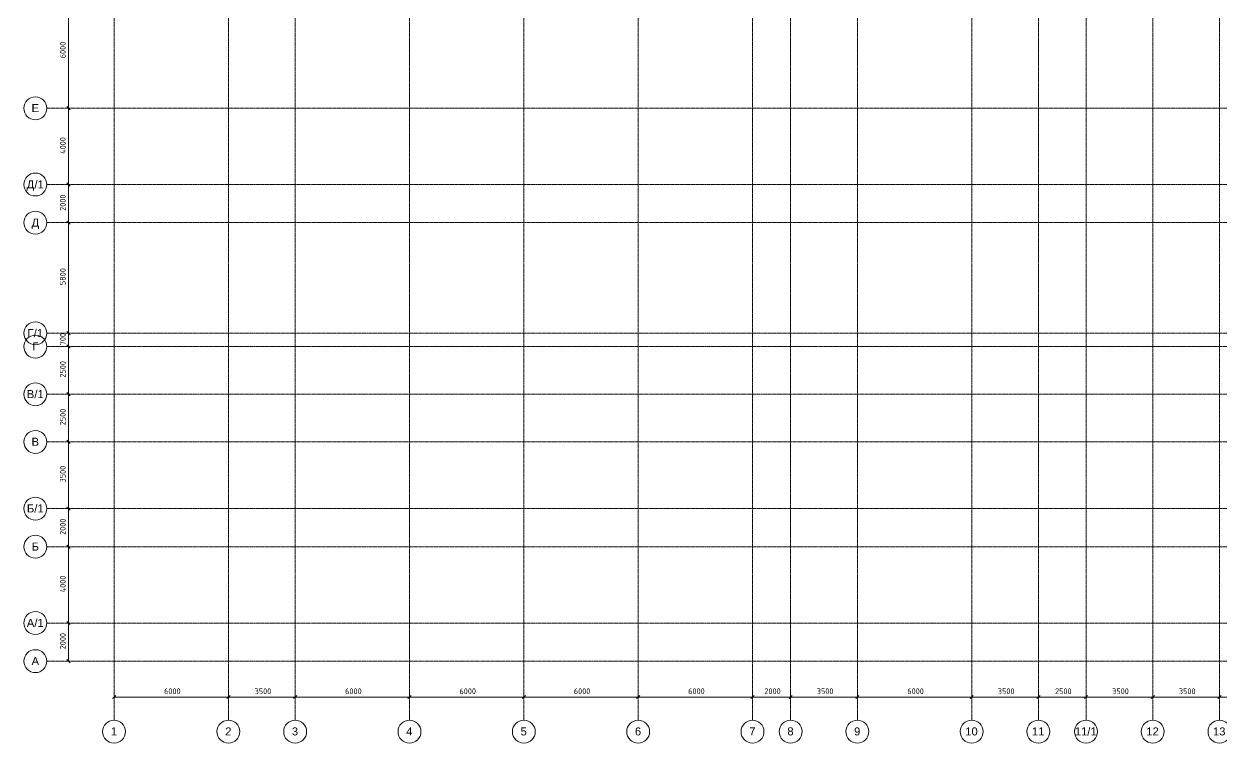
# Model space of a CAD drawing. Header units: millimetres. Extents: x -4730 to 98194, y -4296 to 93388.
# Drawn here: x -4730 to 58085, y -4296 to 33423 of the extents above; entities that cross this region are included whole.
import ezdxf

# ---------------------------------------------------------------- set-up
doc = ezdxf.new("R2010")
doc.units = ezdxf.units.MM
doc.linetypes.add('Линия сетки', pattern=[22.225, 12.7, -3.175, 3.175, -3.175])
for name, color, linetype, lineweight in [('Оси', 7, 'Continuous', 9), ('Размеры', 7, 'Continuous', 9), ('Размеры-120', 7, 'Continuous', 9)]:
    doc.layers.add(name, color=color, linetype=linetype, lineweight=lineweight)
doc.styles.add('Arial_1', font='arial.ttf', dxfattribs={"height": 420})
doc.styles.add('GOST Common_1', font='GOST_Common.ttf', dxfattribs={"width": 0.9, "height": 300})
doc.dimstyles.new('ADSK_Проверочный', dxfattribs={"dimscale": 304.8, "dimtxt": 301.714499, "dimasz": 0.556693, "dimexe": 0.590551, "dimexo": 0.590551, "dimgap": 0.19685, "dimtad": 1, "dimdec": 3, "dimrnd": 0.001, "dimdsep": 46, "dimtxsty": 'GOST Common_1', "dimblk1": 'OBLIQUE', "dimblk2": 'OBLIQUE', "dimsah": 1, "dimcen": 0.09, "dimazin": 0, "dimtfac": 1, "dimtdec": 4, "dimtix": 1, "dimtmove": 0, "dimatfit": 3, "dimfxl": 1, "dimtvp": 1, "dimtolj": 1, "dimtzin": 0, "dimarcsym": 2})

# ---------------------------------------------------------------- blocks, each defined once
blk = doc.blocks.new('Ось сетки - Заголовок сетки - Окружность 5 мм-1145995-4-й этаж')
at = {"layer": 'Оси'}
blk.add_circle((0, 0), 5, dxfattribs=at)
blk = doc.blocks.new('DIMBLOCK1-4-й этаж')
at = {"layer": 'Размеры-120'}
for p, q in [((0, -1881), (-85, -1966)), ((0, -1941), (0, -1701)), ((0, -1881), (85, -1797)), ((0, -1881), (6000, -1881)), ((0, -1881), (0, -1941)), ((6000, -1881), (5915, -1966)), ((6000, -1941), (6000, -1701)), ((6000, -1881), (6085, -1797)), ((6000, -1881), (6000, -1941))]:
    blk.add_line(p, q, dxfattribs=at)
at = {"layer": 'Размеры-120', "color": 0, "insert": (2622, -1429), "char_height": 300, "width": 908.21, "attachment_point": 1, "line_spacing_factor": 1.022761, "style": 'GOST Common_1'}
blk.add_mtext('6000', dxfattribs=at)
blk = doc.blocks.new('_Oblique')
at = {"color": 0, "linetype": 'ByBlock', "lineweight": -2}
blk.add_line((-0.5, -0.5), (0.5, 0.5), dxfattribs=at)
blk = doc.blocks.new('DIMBLOCK2-4-й этаж')
at = {"layer": 'Размеры-120'}
for p, q in [((6000, -1881), (5915, -1966)), ((6000, -1941), (6000, -1701)), ((6000, -1881), (6085, -1797)), ((6000, -1881), (9500, -1881)), ((6000, -1881), (6000, -1941)), ((9500, -1881), (9415, -1966)), ((9500, -1941), (9500, -1701)), ((9500, -1881), (9585, -1797)), ((9500, -1881), (9500, -1941))]:
    blk.add_line(p, q, dxfattribs=at)
at = {"layer": 'Размеры-120', "color": 0, "insert": (7372, -1429), "char_height": 300, "width": 908.21, "attachment_point": 1, "line_spacing_factor": 1.022761, "style": 'GOST Common_1'}
blk.add_mtext('3500', dxfattribs=at)
blk = doc.blocks.new('DIMBLOCK3-4-й этаж')
at = {"layer": 'Размеры-120'}
for p, q in [((9500, -1881), (9415, -1966)), ((9500, -1941), (9500, -1701)), ((9500, -1881), (9585, -1797)), ((9500, -1881), (15500, -1881)), ((9500, -1881), (9500, -1941)), ((15500, -1881), (15415, -1966)), ((15500, -1941), (15500, -1701)), ((15500, -1881), (15585, -1797)), ((15500, -1881), (15500, -1941))]:
    blk.add_line(p, q, dxfattribs=at)
at = {"layer": 'Размеры-120', "color": 0, "insert": (12122, -1429), "char_height": 300, "width": 908.21, "attachment_point": 1, "line_spacing_factor": 1.022761, "style": 'GOST Common_1'}
blk.add_mtext('6000', dxfattribs=at)
blk = doc.blocks.new('DIMBLOCK4-4-й этаж')
at = {"layer": 'Размеры-120'}
for p, q in [((15500, -1881), (15415, -1966)), ((15500, -1941), (15500, -1701)), ((15500, -1881), (15585, -1797)), ((15500, -1881), (21500, -1881)), ((15500, -1881), (15500, -1941)), ((21500, -1881), (21415, -1966)), ((21500, -1941), (21500, -1701)), ((21500, -1881), (21585, -1797)), ((21500, -1881), (21500, -1941))]:
    blk.add_line(p, q, dxfattribs=at)
at = {"layer": 'Размеры-120', "color": 0, "insert": (18122, -1429), "char_height": 300, "width": 908.21, "attachment_point": 1, "line_spacing_factor": 1.022761, "style": 'GOST Common_1'}
blk.add_mtext('6000', dxfattribs=at)
blk = doc.blocks.new('DIMBLOCK5-4-й этаж')
at = {"layer": 'Размеры-120'}
for p, q in [((21500, -1881), (21415, -1966)), ((21500, -1941), (21500, -1701)), ((21500, -1881), (21585, -1797)), ((21500, -1881), (27500, -1881)), ((21500, -1881), (21500, -1941)), ((27500, -1881), (27415, -1966)), ((27500, -1941), (27500, -1701)), ((27500, -1881), (27585, -1797)), ((27500, -1881), (27500, -1941))]:
    blk.add_line(p, q, dxfattribs=at)
at = {"layer": 'Размеры-120', "color": 0, "insert": (24122, -1429), "char_height": 300, "width": 908.21, "attachment_point": 1, "line_spacing_factor": 1.022761, "style": 'GOST Common_1'}
blk.add_mtext('6000', dxfattribs=at)
blk = doc.blocks.new('DIMBLOCK6-4-й этаж')
at = {"layer": 'Размеры-120'}
for p, q in [((27500, -1881), (27415, -1966)), ((27500, -1941), (27500, -1701)), ((27500, -1881), (27585, -1797)), ((27500, -1881), (33500, -1881)), ((27500, -1881), (27500, -1941)), ((33500, -1881), (33415, -1966)), ((33500, -1941), (33500, -1701)), ((33500, -1881), (33585, -1797)), ((33500, -1881), (33500, -1941))]:
    blk.add_line(p, q, dxfattribs=at)
at = {"layer": 'Размеры-120', "color": 0, "insert": (30122, -1429), "char_height": 300, "width": 908.21, "attachment_point": 1, "line_spacing_factor": 1.022761, "style": 'GOST Common_1'}
blk.add_mtext('6000', dxfattribs=at)
blk = doc.blocks.new('DIMBLOCK7-4-й этаж')
at = {"layer": 'Размеры-120'}
for p, q in [((33500, -1881), (33415, -1966)), ((33500, -1941), (33500, -1701)), ((33500, -1881), (33585, -1797)), ((33500, -1881), (35500, -1881)), ((33500, -1881), (33500, -1941)), ((35500, -1881), (35415, -1966)), ((35500, -1941), (35500, -1701)), ((35500, -1881), (35585, -1797)), ((35500, -1881), (35500, -1941))]:
    blk.add_line(p, q, dxfattribs=at)
at = {"layer": 'Размеры-120', "color": 0, "insert": (34122, -1429), "char_height": 300, "width": 908.21, "attachment_point": 1, "line_spacing_factor": 1.022761, "style": 'GOST Common_1'}
blk.add_mtext('2000', dxfattribs=at)
blk = doc.blocks.new('DIMBLOCK8-4-й этаж')
at = {"layer": 'Размеры-120'}
for p, q in [((35500, -1881), (35415, -1966)), ((35500, -1941), (35500, -1701)), ((35500, -1881), (35585, -1797)), ((35500, -1881), (39000, -1881)), ((35500, -1881), (35500, -1941)), ((39000, -1881), (38915, -1966)), ((39000, -1941), (39000, -1701)), ((39000, -1881), (39085, -1797)), ((39000, -1881), (39000, -1941))]:
    blk.add_line(p, q, dxfattribs=at)
at = {"layer": 'Размеры-120', "color": 0, "insert": (36872, -1429), "char_height": 300, "width": 908.21, "attachment_point": 1, "line_spacing_factor": 1.022761, "style": 'GOST Common_1'}
blk.add_mtext('3500', dxfattribs=at)
blk = doc.blocks.new('DIMBLOCK9-4-й этаж')
at = {"layer": 'Размеры-120'}
for p, q in [((39000, -1881), (38915, -1966)), ((39000, -1941), (39000, -1701)), ((39000, -1881), (39085, -1797)), ((39000, -1881), (45000, -1881)), ((39000, -1881), (39000, -1941)), ((45000, -1881), (44915, -1966)), ((45000, -1941), (45000, -1701)), ((45000, -1881), (45085, -1797)), ((45000, -1881), (45000, -1941))]:
    blk.add_line(p, q, dxfattribs=at)
at = {"layer": 'Размеры-120', "color": 0, "insert": (41622, -1429), "char_height": 300, "width": 908.21, "attachment_point": 1, "line_spacing_factor": 1.022761, "style": 'GOST Common_1'}
blk.add_mtext('6000', dxfattribs=at)
blk = doc.blocks.new('DIMBLOCK10-4-й этаж')
at = {"layer": 'Размеры-120'}
for p, q in [((45000, -1881), (44915, -1966)), ((45000, -1941), (45000, -1701)), ((45000, -1881), (45085, -1797)), ((45000, -1881), (48500, -1881)), ((45000, -1881), (45000, -1941)), ((48500, -1881), (48415, -1966)), ((48500, -1941), (48500, -1701)), ((48500, -1881), (48585, -1797)), ((48500, -1881), (48500, -1941))]:
    blk.add_line(p, q, dxfattribs=at)
at = {"layer": 'Размеры-120', "color": 0, "insert": (46372, -1429), "char_height": 300, "width": 908.21, "attachment_point": 1, "line_spacing_factor": 1.022761, "style": 'GOST Common_1'}
blk.add_mtext('3500', dxfattribs=at)
blk = doc.blocks.new('DIMBLOCK11-4-й этаж')
at = {"layer": 'Размеры-120'}
for p, q in [((48500, -1881), (48415, -1966)), ((48500, -1941), (48500, -1701)), ((48500, -1881), (48585, -1797)), ((48500, -1881), (51000, -1881)), ((48500, -1881), (48500, -1941)), ((51000, -1881), (50915, -1966)), ((51000, -1941), (51000, -1701)), ((51000, -1881), (51085, -1797)), ((51000, -1881), (51000, -1941))]:
    blk.add_line(p, q, dxfattribs=at)
at = {"layer": 'Размеры-120', "color": 0, "insert": (49372, -1429), "char_height": 300, "width": 908.21, "attachment_point": 1, "line_spacing_factor": 1.022761, "style": 'GOST Common_1'}
blk.add_mtext('2500', dxfattribs=at)
blk = doc.blocks.new('DIMBLOCK12-4-й этаж')
at = {"layer": 'Размеры-120'}
for p, q in [((51000, -1881), (50915, -1966)), ((51000, -1941), (51000, -1701)), ((51000, -1881), (51085, -1797)), ((51000, -1881), (54500, -1881)), ((51000, -1881), (51000, -1941)), ((54500, -1881), (54415, -1966)), ((54500, -1941), (54500, -1701)), ((54500, -1881), (54585, -1797)), ((54500, -1881), (54500, -1941))]:
    blk.add_line(p, q, dxfattribs=at)
at = {"layer": 'Размеры-120', "color": 0, "insert": (52372, -1429), "char_height": 300, "width": 908.21, "attachment_point": 1, "line_spacing_factor": 1.022761, "style": 'GOST Common_1'}
blk.add_mtext('3500', dxfattribs=at)
blk = doc.blocks.new('DIMBLOCK13-4-й этаж')
at = {"layer": 'Размеры-120'}
for p, q in [((54500, -1881), (54415, -1966)), ((54500, -1941), (54500, -1701)), ((54500, -1881), (54585, -1797)), ((54500, -1881), (58000, -1881)), ((54500, -1881), (54500, -1941)), ((58000, -1881), (57915, -1966)), ((58000, -1941), (58000, -1701)), ((58000, -1881), (58085, -1797)), ((58000, -1881), (58000, -1941))]:
    blk.add_line(p, q, dxfattribs=at)
at = {"layer": 'Размеры-120', "color": 0, "insert": (55872, -1429), "char_height": 300, "width": 908.21, "attachment_point": 1, "line_spacing_factor": 1.022761, "style": 'GOST Common_1'}
blk.add_mtext('3500', dxfattribs=at)
blk = doc.blocks.new('DIMBLOCK14-4-й этаж')
at = {"layer": 'Размеры-120'}
for p, q in [((58000, -1881), (57915, -1966)), ((58000, -1941), (58000, -1701)), ((58000, -1881), (58085, -1797)), ((58000, -1881), (60000, -1881)), ((58000, -1881), (58000, -1941)), ((60000, -1881), (59915, -1966)), ((60000, -1941), (60000, -1701)), ((60000, -1881), (60085, -1797)), ((60000, -1881), (60000, -1941))]:
    blk.add_line(p, q, dxfattribs=at)
at = {"layer": 'Размеры-120', "color": 0, "insert": (58622, -1429), "char_height": 300, "width": 908.21, "attachment_point": 1, "line_spacing_factor": 1.022761, "style": 'GOST Common_1'}
blk.add_mtext('2000', dxfattribs=at)
blk = doc.blocks.new('DIMBLOCK21-4-й этаж')
at = {"layer": 'Размеры-120'}
for p, q in [((-2329, 2000), (-2569, 2000)), ((-2389, 2000), (-2474, 2085)), ((-2389, 0), (-2389, 2000)), ((-2389, 2000), (-2304, 1915)), ((-2389, 2000), (-2329, 2000)), ((-2329, 0), (-2569, 0)), ((-2389, 0), (-2474, 85)), ((-2389, 0), (-2304, -85)), ((-2389, 0), (-2329, 0))]:
    blk.add_line(p, q, dxfattribs=at)
at = {"layer": 'Размеры-120', "color": 0, "insert": (-2841, 622), "char_height": 300, "width": 908.21, "attachment_point": 1, "rotation": 90, "line_spacing_factor": 1.022761, "style": 'GOST Common_1'}
blk.add_mtext('2000', dxfattribs=at)
blk = doc.blocks.new('DIMBLOCK22-4-й этаж')
at = {"layer": 'Размеры-120'}
for p, q in [((-2329, 6000), (-2569, 6000)), ((-2389, 6000), (-2474, 6085)), ((-2389, 2000), (-2389, 6000)), ((-2389, 6000), (-2304, 5915)), ((-2389, 6000), (-2329, 6000)), ((-2329, 2000), (-2569, 2000)), ((-2389, 2000), (-2474, 2085)), ((-2389, 2000), (-2304, 1915)), ((-2389, 2000), (-2329, 2000))]:
    blk.add_line(p, q, dxfattribs=at)
at = {"layer": 'Размеры-120', "color": 0, "insert": (-2841, 3609), "char_height": 300, "width": 938.89, "attachment_point": 1, "rotation": 90, "line_spacing_factor": 1.022761, "style": 'GOST Common_1'}
blk.add_mtext('4000', dxfattribs=at)
blk = doc.blocks.new('DIMBLOCK23-4-й этаж')
at = {"layer": 'Размеры-120'}
for p, q in [((-2329, 8000), (-2569, 8000)), ((-2389, 8000), (-2474, 8085)), ((-2389, 6000), (-2389, 8000)), ((-2389, 8000), (-2304, 7915)), ((-2389, 8000), (-2329, 8000)), ((-2329, 6000), (-2569, 6000)), ((-2389, 6000), (-2474, 6085)), ((-2389, 6000), (-2304, 5915)), ((-2389, 6000), (-2329, 6000))]:
    blk.add_line(p, q, dxfattribs=at)
at = {"layer": 'Размеры-120', "color": 0, "insert": (-2841, 6622), "char_height": 300, "width": 908.21, "attachment_point": 1, "rotation": 90, "line_spacing_factor": 1.022761, "style": 'GOST Common_1'}
blk.add_mtext('2000', dxfattribs=at)
blk = doc.blocks.new('DIMBLOCK24-4-й этаж')
at = {"layer": 'Размеры-120'}
for p, q in [((-2329, 11500), (-2569, 11500)), ((-2389, 11500), (-2474, 11585)), ((-2389, 8000), (-2389, 11500)), ((-2389, 11500), (-2304, 11415)), ((-2389, 11500), (-2329, 11500)), ((-2329, 8000), (-2569, 8000)), ((-2389, 8000), (-2474, 8085)), ((-2389, 8000), (-2304, 7915)), ((-2389, 8000), (-2329, 8000))]:
    blk.add_line(p, q, dxfattribs=at)
at = {"layer": 'Размеры-120', "color": 0, "insert": (-2841, 9372), "char_height": 300, "width": 908.21, "attachment_point": 1, "rotation": 90, "line_spacing_factor": 1.022761, "style": 'GOST Common_1'}
blk.add_mtext('3500', dxfattribs=at)
blk = doc.blocks.new('DIMBLOCK25-4-й этаж')
at = {"layer": 'Размеры-120'}
for p, q in [((-2329, 14000), (-2569, 14000)), ((-2389, 14000), (-2474, 14085)), ((-2389, 11500), (-2389, 14000)), ((-2389, 14000), (-2304, 13915)), ((-2389, 14000), (-2329, 14000)), ((-2329, 11500), (-2569, 11500)), ((-2389, 11500), (-2474, 11585)), ((-2389, 11500), (-2304, 11415)), ((-2389, 11500), (-2329, 11500))]:
    blk.add_line(p, q, dxfattribs=at)
at = {"layer": 'Размеры-120', "color": 0, "insert": (-2841, 12372), "char_height": 300, "width": 908.21, "attachment_point": 1, "rotation": 90, "line_spacing_factor": 1.022761, "style": 'GOST Common_1'}
blk.add_mtext('2500', dxfattribs=at)
blk = doc.blocks.new('DIMBLOCK26-4-й этаж')
at = {"layer": 'Размеры-120'}
for p, q in [((-2329, 16500), (-2569, 16500)), ((-2389, 16500), (-2474, 16585)), ((-2389, 14000), (-2389, 16500)), ((-2389, 16500), (-2304, 16415)), ((-2389, 16500), (-2329, 16500)), ((-2329, 14000), (-2569, 14000)), ((-2389, 14000), (-2474, 14085)), ((-2389, 14000), (-2304, 13915)), ((-2389, 14000), (-2329, 14000))]:
    blk.add_line(p, q, dxfattribs=at)
at = {"layer": 'Размеры-120', "color": 0, "insert": (-2841, 14872), "char_height": 300, "width": 908.21, "attachment_point": 1, "rotation": 90, "line_spacing_factor": 1.022761, "style": 'GOST Common_1'}
blk.add_mtext('2500', dxfattribs=at)
blk = doc.blocks.new('DIMBLOCK27-4-й этаж')
at = {"layer": 'Размеры-120'}
for p, q in [((-2329, 17200), (-2569, 17200)), ((-2389, 17200), (-2474, 17285)), ((-2389, 16500), (-2389, 17200)), ((-2389, 17200), (-2304, 17115)), ((-2389, 17200), (-2329, 17200)), ((-2329, 16500), (-2569, 16500)), ((-2389, 16500), (-2474, 16585)), ((-2389, 16500), (-2304, 16415)), ((-2389, 16500), (-2329, 16500))]:
    blk.add_line(p, q, dxfattribs=at)
at = {"layer": 'Размеры-120', "color": 0, "insert": (-2841, 16566), "char_height": 300, "width": 681.16, "attachment_point": 1, "rotation": 90, "line_spacing_factor": 1.022761, "style": 'GOST Common_1'}
blk.add_mtext('700', dxfattribs=at)
blk = doc.blocks.new('DIMBLOCK28-4-й этаж')
at = {"layer": 'Размеры-120'}
for p, q in [((-2329, 23000), (-2569, 23000)), ((-2389, 23000), (-2474, 23085)), ((-2389, 17200), (-2389, 23000)), ((-2389, 23000), (-2304, 22915)), ((-2389, 23000), (-2329, 23000)), ((-2329, 17200), (-2569, 17200)), ((-2389, 17200), (-2474, 17285)), ((-2389, 17200), (-2304, 17115)), ((-2389, 17200), (-2329, 17200))]:
    blk.add_line(p, q, dxfattribs=at)
at = {"layer": 'Размеры-120', "color": 0, "insert": (-2841, 19722), "char_height": 300, "width": 908.21, "attachment_point": 1, "rotation": 90, "line_spacing_factor": 1.022761, "style": 'GOST Common_1'}
blk.add_mtext('5800', dxfattribs=at)
blk = doc.blocks.new('DIMBLOCK29-4-й этаж')
at = {"layer": 'Размеры-120'}
for p, q in [((-2329, 25000), (-2569, 25000)), ((-2389, 25000), (-2474, 25085)), ((-2389, 23000), (-2389, 25000)), ((-2389, 25000), (-2304, 24915)), ((-2389, 25000), (-2329, 25000)), ((-2329, 23000), (-2569, 23000)), ((-2389, 23000), (-2474, 23085)), ((-2389, 23000), (-2304, 22915)), ((-2389, 23000), (-2329, 23000))]:
    blk.add_line(p, q, dxfattribs=at)
at = {"layer": 'Размеры-120', "color": 0, "insert": (-2841, 23622), "char_height": 300, "width": 908.21, "attachment_point": 1, "rotation": 90, "line_spacing_factor": 1.022761, "style": 'GOST Common_1'}
blk.add_mtext('2000', dxfattribs=at)
blk = doc.blocks.new('DIMBLOCK30-4-й этаж')
at = {"layer": 'Размеры-120'}
for p, q in [((-2329, 29000), (-2569, 29000)), ((-2389, 29000), (-2474, 29085)), ((-2389, 25000), (-2389, 29000)), ((-2389, 29000), (-2304, 28915)), ((-2389, 29000), (-2329, 29000)), ((-2329, 25000), (-2569, 25000)), ((-2389, 25000), (-2474, 25085)), ((-2389, 25000), (-2304, 24915)), ((-2389, 25000), (-2329, 25000))]:
    blk.add_line(p, q, dxfattribs=at)
at = {"layer": 'Размеры-120', "color": 0, "insert": (-2841, 26609), "char_height": 300, "width": 938.89, "attachment_point": 1, "rotation": 90, "line_spacing_factor": 1.022761, "style": 'GOST Common_1'}
blk.add_mtext('4000', dxfattribs=at)
blk = doc.blocks.new('DIMBLOCK31-4-й этаж')
at = {"layer": 'Размеры-120'}
for p, q in [((-2329, 35000), (-2569, 35000)), ((-2389, 35000), (-2474, 35085)), ((-2389, 29000), (-2389, 35000)), ((-2389, 35000), (-2304, 34915)), ((-2389, 35000), (-2329, 35000)), ((-2329, 29000), (-2569, 29000)), ((-2389, 29000), (-2474, 29085)), ((-2389, 29000), (-2304, 28915)), ((-2389, 29000), (-2329, 29000))]:
    blk.add_line(p, q, dxfattribs=at)
at = {"layer": 'Размеры-120', "color": 0, "insert": (-2841, 31622), "char_height": 300, "width": 908.21, "attachment_point": 1, "rotation": 90, "line_spacing_factor": 1.022761, "style": 'GOST Common_1'}
blk.add_mtext('6000', dxfattribs=at)

msp = doc.modelspace()

# ---------------------------------------------------------------- linework, layer by layer
at = {"layer": 'Оси', "linetype": 'Линия сетки'}
for p, q in [((0, 93388.3703), (0, -3096.3487)), ((6000, 93388.3703), (6000, -3096.3487)), ((9500, 93388.3703), (9500, -3096.3487)), ((15500, 93388.3703), (15500, -3096.3487)), ((21500, 93388.3703), (21500, -3096.3487)), ((27500, 93388.3703), (27500, -3096.3487)), ((33500, 93388.3703), (33500, -3096.3487)), ((35500, 93388.3703), (35500, -3096.3487)), ((39000, 93388.3703), (39000, -3096.3487)), ((45000, 93388.3703), (45000, -3096.3487)), ((48500, 93388.3703), (48500, -3096.3487)), ((51000, 93388.3703), (51000, -3096.3487)), ((54500, 93388.3703), (54500, -3096.3487)), ((58000, 93388.3703), (58000, -3096.3487)), ((98194.2682, 29000), (-3530.0173, 29000)), ((98194.2682, 25000), (-3530.0173, 25000)), ((98194.2682, 23000), (-3530.0173, 23000)), ((98194.2682, 17200), (-3530.0173, 17200)), ((98194.2682, 16500), (-3530.0173, 16500)), ((98194.2682, 14000), (-3530.0173, 14000)), ((98194.2682, 11500), (-3530.0173, 11500)), ((98194.2682, 8000), (-3530.0173, 8000)), ((98194.2682, 6000), (-3530.0173, 6000)), ((98194.2682, 2000), (-3530.0173, 2000)), ((98194.2682, 0), (-3530.0173, 0))]:
    msp.add_line(p, q, dxfattribs=at)

# ---------------------------------------------------------------- block references
at = {"layer": 'Оси', "xscale": 120, "yscale": 120, "zscale": 120}
for p, rotation in [((-4130.0173, 29000), 90), ((-4130.0173, 25000), 90), ((-4130.0173, 23000), 90), ((-4130.0173, 17200), 90), ((-4130.0173, 16500), 90), ((-4130.0173, 14000), 90), ((-4130.0173, 11500), 90), ((-4130.0173, 8000), 90), ((-4130.0173, 6000), 90), ((-4130.0173, 2000), 90), ((-4130.0173, 0), 90), ((0, -3696.3487), 180), ((6000, -3696.3487), 180), ((9500, -3696.3487), 180), ((15500, -3696.3487), 180), ((21500, -3696.3487), 180), ((27500, -3696.3487), 180), ((33500, -3696.3487), 180), ((35500, -3696.3487), 180), ((39000, -3696.3487), 180), ((45000, -3696.3487), 180), ((48500, -3696.3487), 180), ((51000, -3696.3487), 180), ((54500, -3696.3487), 180), ((58000, -3696.3487), 180)]:
    msp.add_blockref('Ось сетки - Заголовок сетки - Окружность 5 мм-1145995-4-й этаж', p, dxfattribs=dict(at, rotation=rotation))

# ---------------------------------------------------------------- texts
at = {"layer": 'Оси', "char_height": 420, "attachment_point": 1, "style": 'Arial_1'}
for s, insert, width in [('\\fArial|b0|i0|c204|p34|;Е', (-4329.1219, 29217.441), 481.0125), ('\\fArial|b0|i0|c204|p34|;Д', (-4583.5219, 25217.441), 490.63275), ('/1', (-4178.7094, 25217.441), 606.07575), ('\\fArial|b0|i0|c204|p34|;Д', (-4333.3219, 23217.441), 490.63275), ('\\fArial|b0|i0|c204|p34|;Г', (-4543.9219, 17417.441), 394.43025), ('/1', (-4218.4844, 17417.441), 606.07575), ('\\fArial|b0|i0|c204|p34|;Г', (-4293.7219, 16717.441), 394.43025), ('\\fArial|b0|i0|c204|p34|;В', (-4579.3219, 14217.441), 481.0125), ('/1', (-4182.4469, 14217.441), 606.07575), ('\\fArial|b0|i0|c204|p34|;В', (-4329.1219, 11717.441), 481.0125), ('\\fArial|b0|i0|c204|p34|;Б', (-4575.7219, 8217.441), 471.39225), ('/1', (-4186.7844, 8217.441), 606.07575), ('\\fArial|b0|i0|c204|p34|;Б', (-4325.5219, 6217.441), 471.39225), ('\\fArial|b0|i0|c204|p34|;А', (-4579.3219, 2217.441), 481.0125), ('/1', (-4182.4469, 2217.441), 606.07575), ('\\fArial|b0|i0|c204|p34|;А', (-4329.1219, 217.441), 481.0125), ('\\fArial|b0|i0|c204|p34|;1', (-170.8535, -3475.6658), 404.0505), ('\\fArial|b0|i0|c204|p34|;2', (5829.1465, -3475.6658), 404.0505), ('\\fArial|b0|i0|c204|p34|;3', (9329.1465, -3475.6658), 404.0505), ('\\fArial|b0|i0|c204|p34|;4', (15329.1465, -3475.6658), 404.0505), ('\\fArial|b0|i0|c204|p34|;5', (21329.1465, -3475.6658), 404.0505), ('\\fArial|b0|i0|c204|p34|;6', (27329.1465, -3475.6658), 404.0505), ('\\fArial|b0|i0|c204|p34|;7', (33329.1465, -3475.6658), 404.0505), ('\\fArial|b0|i0|c204|p34|;8', (35329.1465, -3475.6658), 404.0505), ('\\fArial|b0|i0|c204|p34|;9', (38829.1465, -3475.6658), 404.0505), ('10', (44662.9465, -3475.6658), 808.101), ('11', (48162.9465, -3475.6658), 808.101), ('11/1', (50412.7465, -3475.6658), 1414.17675), ('12', (54162.9465, -3475.6658), 808.101), ('13', (57662.9465, -3475.6658), 808.101)]:
    msp.add_mtext(s, dxfattribs=dict(at, insert=insert, width=width))

# ---------------------------------------------------------------- dimensions: what is measured, and where the dimension line sits
at = {"layer": 'Размеры'}
for base, p1, p2, override, picture, middle in [((-2389.3073, 35000), (-2509.2892, 29000), (-2509.2892, 35000), {"dimpost": '<>', "dimfxl": 6000}, 'DIMBLOCK31-4-й этаж', (-2599.3073, 32000)), ((-2389.3073, 29000), (-2509.2892, 25000), (-2509.2892, 29000), {"dimpost": '<>', "dimfxl": 4000}, 'DIMBLOCK30-4-й этаж', (-2599.3073, 27000)), ((-2389.3073, 25000), (-2509.2892, 23000), (-2509.2892, 25000), {"dimpost": '<>', "dimfxl": 2000}, 'DIMBLOCK29-4-й этаж', (-2599.3073, 24000)), ((-2389.3073, 23000), (-2509.2892, 17200), (-2509.2892, 23000), {"dimpost": '<>', "dimfxl": 5800}, 'DIMBLOCK28-4-й этаж', (-2599.3073, 20100)), ((-2389.3073, 17200), (-2509.2892, 16500), (-2509.2892, 17200), {"dimpost": '<>', "dimfxl": 700}, 'DIMBLOCK27-4-й этаж', (-2599.3073, 16850)), ((-2389.3073, 16500), (-2509.2892, 14000), (-2509.2892, 16500), {"dimpost": '<>', "dimfxl": 2500}, 'DIMBLOCK26-4-й этаж', (-2599.3073, 15250)), ((-2389.3073, 14000), (-2509.2892, 11500), (-2509.2892, 14000), {"dimpost": '<>', "dimfxl": 2500}, 'DIMBLOCK25-4-й этаж', (-2599.3073, 12750)), ((-2389.3073, 11500), (-2509.2892, 8000), (-2509.2892, 11500), {"dimpost": '<>', "dimfxl": 3500}, 'DIMBLOCK24-4-й этаж', (-2599.3073, 9750)), ((-2389.3073, 8000), (-2509.2892, 6000), (-2509.2892, 8000), {"dimpost": '<>', "dimfxl": 2000}, 'DIMBLOCK23-4-й этаж', (-2599.3073, 7000)), ((-2389.3073, 6000), (-2509.2892, 2000), (-2509.2892, 6000), {"dimpost": '<>', "dimfxl": 4000}, 'DIMBLOCK22-4-й этаж', (-2599.3073, 4000)), ((-2389.3073, 2000), (-2509.2892, 0), (-2509.2892, 2000), {"dimpost": '<>', "dimfxl": 2000}, 'DIMBLOCK21-4-й этаж', (-2599.3073, 1000))]:
    dim = msp.add_linear_dim(base=base, p1=p1, p2=p2, angle=90, dimstyle='ADSK_Проверочный', override=override, dxfattribs=at)
    dim.commit()
    dim.dimension.update_dxf_attribs({"geometry": picture, "text_midpoint": middle})
for base, p1, p2, override, picture, middle in [((6000, -1881.3531), (0, -1761.3712), (6000, -1761.3712), {"dimpost": '<>', "dimfxl": 6000}, 'DIMBLOCK1-4-й этаж', (3000, -1671.3531)), ((9500, -1881.3531), (6000, -1761.3712), (9500, -1761.3712), {"dimpost": '<>', "dimfxl": 3500}, 'DIMBLOCK2-4-й этаж', (7750, -1671.3531)), ((15500, -1881.3531), (9500, -1761.3712), (15500, -1761.3712), {"dimpost": '<>', "dimfxl": 6000}, 'DIMBLOCK3-4-й этаж', (12500, -1671.3531)), ((21500, -1881.3531), (15500, -1761.3712), (21500, -1761.3712), {"dimpost": '<>', "dimfxl": 6000}, 'DIMBLOCK4-4-й этаж', (18500, -1671.3531)), ((27500, -1881.3531), (21500, -1761.3712), (27500, -1761.3712), {"dimpost": '<>', "dimfxl": 6000}, 'DIMBLOCK5-4-й этаж', (24500, -1671.3531)), ((33500, -1881.3531), (27500, -1761.3712), (33500, -1761.3712), {"dimpost": '<>', "dimfxl": 6000}, 'DIMBLOCK6-4-й этаж', (30500, -1671.3531)), ((35500, -1881.3531), (33500, -1761.3712), (35500, -1761.3712), {"dimpost": '<>', "dimfxl": 2000}, 'DIMBLOCK7-4-й этаж', (34500, -1671.3531)), ((39000, -1881.3531), (35500, -1761.3712), (39000, -1761.3712), {"dimpost": '<>', "dimfxl": 3500}, 'DIMBLOCK8-4-й этаж', (37250, -1671.3531)), ((45000, -1881.3531), (39000, -1761.3712), (45000, -1761.3712), {"dimpost": '<>', "dimfxl": 6000}, 'DIMBLOCK9-4-й этаж', (42000, -1671.3531)), ((48500, -1881.3531), (45000, -1761.3712), (48500, -1761.3712), {"dimpost": '<>', "dimfxl": 3500}, 'DIMBLOCK10-4-й этаж', (46750, -1671.3531)), ((51000, -1881.3531), (48500, -1761.3712), (51000, -1761.3712), {"dimpost": '<>', "dimfxl": 2500}, 'DIMBLOCK11-4-й этаж', (49750, -1671.3531)), ((54500, -1881.3531), (51000, -1761.3712), (54500, -1761.3712), {"dimpost": '<>', "dimfxl": 3500}, 'DIMBLOCK12-4-й этаж', (52750, -1671.3531)), ((58000, -1881.3531), (54500, -1761.3712), (58000, -1761.3712), {"dimpost": '<>', "dimfxl": 3500}, 'DIMBLOCK13-4-й этаж', (56250, -1671.3531)), ((60000, -1881.3531), (58000, -1761.3712), (60000, -1761.3712), {"dimpost": '<>', "dimfxl": 2000}, 'DIMBLOCK14-4-й этаж', (59000, -1671.3531))]:
    dim = msp.add_linear_dim(base=base, p1=p1, p2=p2, dimstyle='ADSK_Проверочный', override=override, dxfattribs=at)
    dim.commit()
    dim.dimension.update_dxf_attribs({"geometry": picture, "text_midpoint": middle})

doc.saveas('drawing.dxf')
